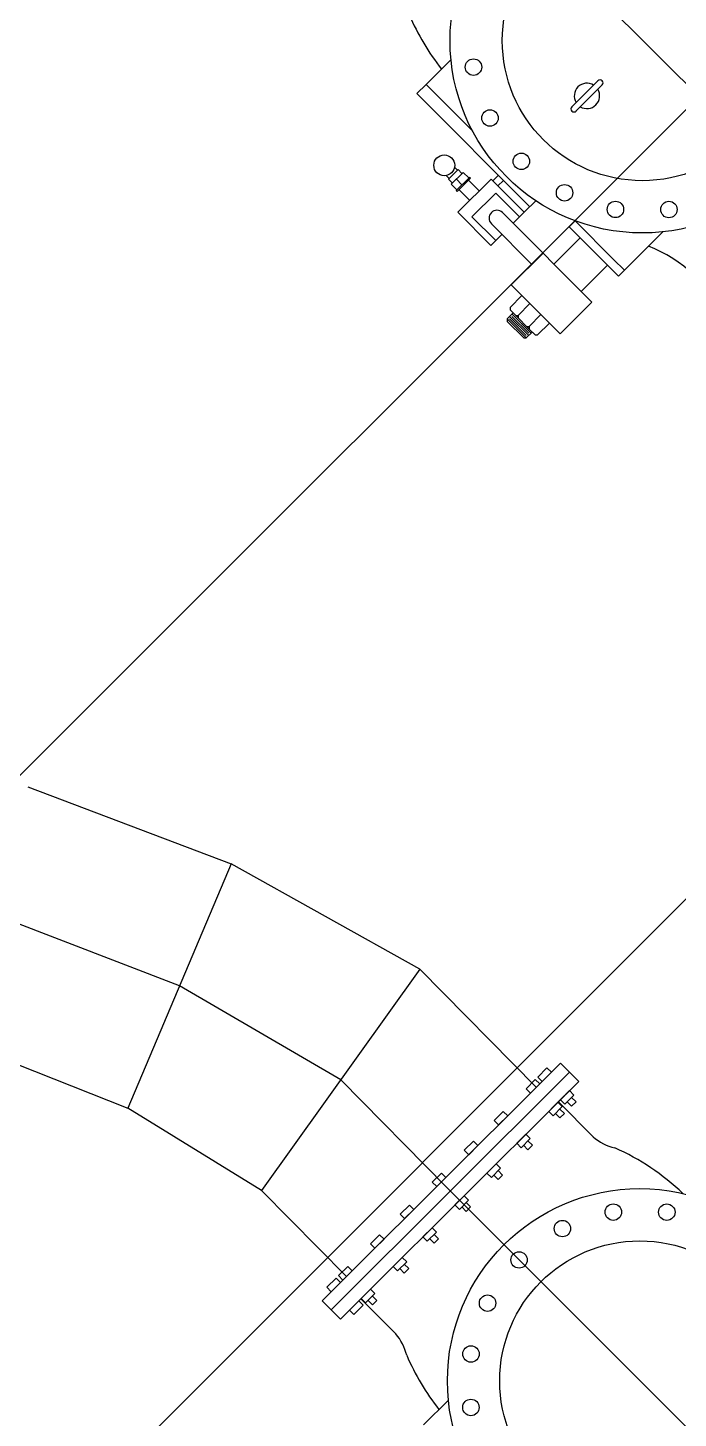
# Model space of a CAD drawing. Header units: inches. Extents: x 72602 to 350810, y -122122 to 43597.
# Drawn here: x 303208 to 304663, y 10005 to 13118 of the extents above; entities that cross this region are included whole.
import ezdxf

# ---------------------------------------------------------------- set-up
doc = ezdxf.new("R2010")
doc.units = ezdxf.units.IN
doc.header["$MEASUREMENT"] = 0
doc.layers.add('M-HVAC-EQPM-NEW', color=5, linetype='Continuous')
doc.layers.add('M-X-BKGD', color=8, linetype='Continuous')

msp = doc.modelspace()

# ---------------------------------------------------------------- hatches: boundary and pattern name
at = {"layer": 'M-HVAC-EQPM-NEW'}
h = msp.add_hatch(dxfattribs=at)
h.set_pattern_fill('ANSI31', color=1, scale=10000)
h.set_pattern_definition([(45, (143403.7, -63489.4), (-883.8835, 883.8835), [])])
h.paths.add_polyline_path([(293411, 17174.6), (308563.5, 17174.6), (308563.5, 7044.1), (293411, 7044.1)])

# ---------------------------------------------------------------- linework, layer by layer
at = {"layer": 'M-X-BKGD', "ltscale": 0.003}
for p, q in [((306801.5, 10871.6), (304150.7, 13522.5)), ((306801.5, 10871.6), (304150.7, 13522.5)), ((303547.3, 10972.9), (303158.2, 11122.9)), ((303547.3, 10972.9), (303158.2, 11122.9)), ((303908.1, 10763.1), (303547.3, 10972.9)), ((303908.1, 10763.1), (303547.3, 10972.9)), ((304144.8, 10522.5), (303908.1, 10763.1)), ((304144.8, 10522.5), (303908.1, 10763.1)), ((306795.7, 7871.6), (304144.8, 10522.5)), ((306795.7, 7871.6), (304144.8, 10522.5))]:
    msp.add_line(p, q, dxfattribs=at)
at = {"layer": 'M-X-BKGD'}
for p, q in [((304099.1, 12990.6), (304154.8, 13046.1)), ((304099.1, 12990.6), (304154.8, 13046.1)), ((304099.1, 12990.6), (304078.8, 12970.2)), ((304099.1, 12990.6), (304078.8, 12970.2)), ((304203.5, 12885.9), (304099.1, 12990.6)), ((304203.5, 12885.9), (304099.1, 12990.6)), ((304425.2, 12940.6), (304483.7, 12999)), ((304425.2, 12940.6), (304483.7, 12999)), ((304434.5, 12931.2), (304493.1, 12989.6)), ((304434.5, 12931.2), (304493.1, 12989.6)), ((304331.2, 12717.1), (304078.8, 12970.2)), ((304331.2, 12717.1), (304078.8, 12970.2)), ((304170.8, 12800), (304149.3, 12778.7)), ((304170.8, 12800), (304149.3, 12778.7)), ((304182.2, 12793.9), (304155.4, 12767.2)), ((304182.2, 12793.9), (304155.4, 12767.2)), ((304169.4, 12798.7), (304162.7, 12805.4)), ((304169.4, 12798.7), (304162.7, 12805.4)), ((304179.5, 12791.2), (304170.8, 12800)), ((304179.5, 12791.2), (304170.8, 12800)), ((304194.7, 12781.4), (304182.2, 12793.9)), ((304194.7, 12781.4), (304182.2, 12793.9)), ((304150.7, 12780), (304144, 12786.7)), ((304150.7, 12780), (304144, 12786.7)), ((304158.1, 12769.9), (304149.3, 12778.7)), ((304158.1, 12769.9), (304149.3, 12778.7)), ((304167.9, 12754.7), (304155.4, 12767.2)), ((304167.9, 12754.7), (304155.4, 12767.2)), ((304196, 12782.8), (304166.5, 12753.4)), ((304196, 12782.8), (304166.5, 12753.4)), ((304179.5, 12766.3), (304167.1, 12778.8)), ((304179.5, 12766.3), (304167.1, 12778.8)), ((304198.2, 12780.6), (304168.7, 12751.1)), ((304198.2, 12780.6), (304168.7, 12751.1)), ((304244.5, 12778.9), (304170.3, 12704.8)), ((304244.5, 12778.9), (304170.3, 12704.8)), ((304218.1, 12752.5), (304194.2, 12776.5)), ((304218.1, 12752.5), (304194.2, 12776.5)), ((304198.2, 12780.6), (304196, 12782.8)), ((304198.2, 12780.6), (304196, 12782.8)), ((304244.5, 12778.9), (304318.6, 12704.6)), ((304244.5, 12778.9), (304318.6, 12704.6)), ((304261.1, 12787.4), (304248.5, 12774.9)), ((304261.1, 12787.4), (304248.5, 12774.9)), ((304272.4, 12776.1), (304259.8, 12763.5)), ((304272.4, 12776.1), (304259.8, 12763.5)), ((304168.7, 12751.1), (304166.5, 12753.4)), ((304168.7, 12751.1), (304166.5, 12753.4)), ((304196.7, 12731.2), (304172.8, 12755.2)), ((304196.7, 12731.2), (304172.8, 12755.2)), ((304255, 12747.3), (304201.8, 12694.3)), ((304255, 12747.3), (304201.8, 12694.3)), ((304255, 12747.3), (304308.1, 12694.1)), ((304255, 12747.3), (304308.1, 12694.1)), ((304318.6, 12704.6), (304344.5, 12730.5)), ((304318.6, 12704.6), (304344.5, 12730.5)), ((304170.3, 12704.8), (304244.3, 12630.6)), ((304170.3, 12704.8), (304244.3, 12630.6)), ((304360.9, 12612.9), (304270.2, 12703.9)), ((304360.9, 12612.9), (304270.2, 12703.9)), ((304318.6, 12704.6), (304294, 12680.1)), ((304318.6, 12704.6), (304294, 12680.1)), ((304201.8, 12694.3), (304254.9, 12641.1)), ((304201.8, 12694.3), (304254.9, 12641.1)), ((304335.9, 12588), (304245.2, 12679)), ((304335.9, 12588), (304245.2, 12679)), ((304432.7, 12685.4), (304419.3, 12672)), ((304432.7, 12685.4), (304419.3, 12672)), ((304529.4, 12561.6), (304419.3, 12672)), ((304529.4, 12561.6), (304419.3, 12672)), ((304518.7, 12599.2), (304432.7, 12685.4)), ((304518.7, 12599.2), (304432.7, 12685.4)), ((304269, 12655.1), (304244.3, 12630.6)), ((304269, 12655.1), (304244.3, 12630.6)), ((304443.8, 12647.4), (304385, 12588.8)), ((304443.8, 12647.4), (304385, 12588.8)), ((304628.8, 12660.7), (304529.4, 12561.6)), ((304628.8, 12660.7), (304529.4, 12561.6)), ((304360.9, 12612.9), (304289.8, 12542)), ((304360.9, 12612.9), (304289.8, 12542)), ((304385, 12588.8), (304360.9, 12612.9)), ((304385, 12588.8), (304360.9, 12612.9)), ((304469.9, 12503.7), (304385, 12588.8)), ((304469.9, 12503.7), (304385, 12588.8)), ((304504.9, 12586.2), (304446, 12527.6)), ((304504.9, 12586.2), (304446, 12527.6)), ((304518.7, 12599.2), (304542.9, 12575)), ((304518.7, 12599.2), (304542.9, 12575)), ((304398.8, 12432.8), (304289.8, 12542)), ((304398.8, 12432.8), (304289.8, 12542)), ((304313.6, 12518.2), (304287.2, 12491.7)), ((304313.6, 12518.2), (304287.2, 12491.7)), ((304313.6, 12518.2), (304375.2, 12456.4)), ((304313.6, 12518.2), (304375.2, 12456.4)), ((304293.7, 12479.4), (304280.6, 12466.3)), ((304293.7, 12479.4), (304280.6, 12466.3)), ((304287.2, 12491.7), (304287.2, 12485.9)), ((304287.2, 12491.7), (304287.2, 12485.9)), ((304287.2, 12485.9), (304300.4, 12472.7)), ((304287.2, 12485.9), (304300.4, 12472.7)), ((304304.9, 12473.9), (304331.4, 12500.3)), ((304304.9, 12473.9), (304331.4, 12500.3)), ((304469.9, 12503.7), (304398.8, 12432.8)), ((304469.9, 12503.7), (304398.8, 12432.8)), ((304280.6, 12466.3), (304280.6, 12460.5)), ((304323.3, 12423.5), (304280.6, 12466.3)), ((304280.6, 12466.3), (304280.6, 12460.5)), ((304323.3, 12423.5), (304280.6, 12466.3)), ((304317.5, 12423.5), (304280.6, 12460.5)), ((304317.5, 12423.5), (304280.6, 12460.5)), ((304323.3, 12428.8), (304285.9, 12466.3)), ((304323.3, 12428.8), (304285.9, 12466.3)), ((304328.7, 12428.8), (304286, 12471.7)), ((304328.7, 12428.8), (304286, 12471.7)), ((304334, 12434.2), (304291.3, 12477)), ((304334, 12434.2), (304291.3, 12477)), ((304328.7, 12434.2), (304291.3, 12471.6)), ((304328.7, 12434.2), (304291.3, 12471.6)), ((304299.1, 12473.9), (304304.9, 12473.9)), ((304299.1, 12473.9), (304304.9, 12473.9)), ((304300.4, 12472.7), (304329.7, 12443.3)), ((304300.4, 12472.7), (304329.7, 12443.3)), ((304304.9, 12473.9), (304304.9, 12468.1)), ((304304.9, 12473.9), (304304.9, 12468.1)), ((304323.9, 12449.1), (304329.7, 12449.1)), ((304323.9, 12449.1), (304329.7, 12449.1)), ((304329.7, 12449.1), (304356.2, 12475.5)), ((304329.7, 12449.1), (304356.2, 12475.5)), ((304329.7, 12449.1), (304329.7, 12443.3)), ((304329.7, 12449.1), (304329.7, 12443.3)), ((304375.2, 12456.4), (304348.8, 12430)), ((304375.2, 12456.4), (304348.8, 12430)), ((304317.5, 12423.5), (304323.3, 12423.5)), ((304317.5, 12423.5), (304323.3, 12423.5)), ((304336.4, 12436.5), (304323.3, 12423.5)), ((304336.4, 12436.5), (304323.3, 12423.5)), ((304329.7, 12443.3), (304342.9, 12430)), ((304329.7, 12443.3), (304342.9, 12430)), ((304342.9, 12430), (304348.8, 12430)), ((304342.9, 12430), (304348.8, 12430)), ((303208, 11418.6), (303662.8, 11246.2)), ((303208, 11418.6), (303662.8, 11246.2)), ((303662.8, 11246.2), (303431.8, 10699.5)), ((303662.8, 11246.2), (303431.8, 10699.5)), ((304085.2, 11010.8), (303662.8, 11246.2)), ((304085.2, 11010.8), (303662.8, 11246.2)), ((304085.2, 11010.8), (303731, 10515.4)), ((304085.2, 11010.8), (303731, 10515.4)), ((304345.8, 10746.1), (304085.2, 11010.8)), ((304345.8, 10746.1), (304085.2, 11010.8)), ((303108.4, 10827.2), (303431.8, 10699.5)), ((303108.4, 10827.2), (303431.8, 10699.5)), ((304338.4, 10738.7), (304399.9, 10800.1)), ((304338.4, 10738.7), (304399.9, 10800.1)), ((304399.9, 10800.1), (304440.8, 10759.1)), ((304399.9, 10800.1), (304440.8, 10759.1)), ((304420.4, 10779.6), (303887, 10247.7)), ((304420.4, 10779.6), (303887, 10247.7)), ((304369.6, 10789.5), (304349.1, 10769)), ((304369.6, 10789.5), (304349.1, 10769)), ((304349.1, 10769), (304358.9, 10759.2)), ((304349.1, 10769), (304358.9, 10759.2)), ((304358.9, 10759.2), (304379.4, 10779.6)), ((304358.9, 10759.2), (304379.4, 10779.6)), ((304379.4, 10779.6), (304369.6, 10789.5)), ((304379.4, 10779.6), (304369.6, 10789.5)), ((304353.3, 10753.6), (303928.1, 10329.5)), ((304353.3, 10753.6), (303928.1, 10329.5)), ((304343.5, 10763.5), (304323, 10743)), ((304343.5, 10763.5), (304323, 10743)), ((304323, 10743), (304332.8, 10733.2)), ((304323, 10743), (304332.8, 10733.2)), ((304332.8, 10733.2), (304353.3, 10753.6)), ((304332.8, 10733.2), (304353.3, 10753.6)), ((304353.3, 10753.6), (304343.5, 10763.5)), ((304353.3, 10753.6), (304343.5, 10763.5)), ((304440.8, 10759.1), (304379.3, 10697.7)), ((304440.8, 10759.1), (304379.3, 10697.7)), ((304399.8, 10718.2), (304420.3, 10738.6)), ((304399.8, 10718.2), (304420.3, 10738.6)), ((304420.3, 10738.6), (304430.1, 10728.8)), ((304420.3, 10738.6), (304430.1, 10728.8)), ((304399.8, 10718.2), (303969, 10288.5)), ((304399.8, 10718.2), (303969, 10288.5)), ((304373.7, 10692.2), (304394.2, 10712.6)), ((304373.7, 10692.2), (304394.2, 10712.6)), ((304373.7, 10692.2), (304394.2, 10712.6)), ((304373.7, 10692.2), (304394.2, 10712.6)), ((304394.2, 10712.6), (304404, 10702.8)), ((304394.2, 10712.6), (304404, 10702.8)), ((304394.2, 10712.6), (304404, 10702.8)), ((304394.2, 10712.6), (304404, 10702.8)), ((304473.1, 10635.2), (304395.1, 10713.5)), ((304473.1, 10635.2), (304395.1, 10713.5)), ((304409.6, 10708.3), (304399.8, 10718.2)), ((304409.6, 10708.3), (304399.8, 10718.2)), ((304430.1, 10728.8), (304409.6, 10708.3)), ((304430.1, 10728.8), (304409.6, 10708.3)), ((304424.8, 10703.8), (304415, 10713.7)), ((304424.8, 10703.8), (304415, 10713.7)), ((304424.8, 10723.5), (304434.6, 10713.6)), ((304424.8, 10723.5), (304434.6, 10713.6)), ((304434.6, 10713.6), (304424.8, 10703.8)), ((304434.6, 10713.6), (304424.8, 10703.8)), ((303731, 10515.4), (303431.8, 10699.5)), ((303731, 10515.4), (303431.8, 10699.5)), ((304271.9, 10692), (304251.4, 10671.6)), ((304271.9, 10692), (304251.4, 10671.6)), ((304271.9, 10692), (304251.4, 10671.6)), ((304271.9, 10692), (304251.4, 10671.6)), ((304261.2, 10661.7), (304281.7, 10682.2)), ((304261.2, 10661.7), (304281.7, 10682.2)), ((304261.2, 10661.7), (304281.7, 10682.2)), ((304261.2, 10661.7), (304281.7, 10682.2)), ((304281.7, 10682.2), (304271.9, 10692)), ((304281.7, 10682.2), (304271.9, 10692)), ((304281.7, 10682.2), (304271.9, 10692)), ((304281.7, 10682.2), (304271.9, 10692)), ((304383.5, 10682.3), (304373.7, 10692.2)), ((304383.5, 10682.3), (304373.7, 10692.2)), ((304383.5, 10682.3), (304373.7, 10692.2)), ((304383.5, 10682.3), (304373.7, 10692.2)), ((304404, 10702.8), (304383.5, 10682.3)), ((304404, 10702.8), (304383.5, 10682.3)), ((304404, 10702.8), (304383.5, 10682.3)), ((304404, 10702.8), (304383.5, 10682.3)), ((304398.7, 10677.8), (304388.9, 10687.6)), ((304398.7, 10677.8), (304388.9, 10687.6)), ((304398.7, 10697.4), (304408.5, 10687.6)), ((304398.7, 10697.4), (304408.5, 10687.6)), ((304408.5, 10687.6), (304398.7, 10677.8)), ((304408.5, 10687.6), (304398.7, 10677.8)), ((304251.4, 10671.6), (304261.2, 10661.7)), ((304251.4, 10671.6), (304261.2, 10661.7)), ((304251.4, 10671.6), (304261.2, 10661.7)), ((304251.4, 10671.6), (304261.2, 10661.7)), ((304205.2, 10625.5), (304184.7, 10605.1)), ((304205.2, 10625.5), (304184.7, 10605.1)), ((304205.2, 10625.5), (304184.7, 10605.1)), ((304205.2, 10625.5), (304184.7, 10605.1)), ((304194.5, 10595.2), (304215, 10615.7)), ((304194.5, 10595.2), (304215, 10615.7)), ((304194.5, 10595.2), (304215, 10615.7)), ((304194.5, 10595.2), (304215, 10615.7)), ((304215, 10615.7), (304205.2, 10625.5)), ((304215, 10615.7), (304205.2, 10625.5)), ((304215, 10615.7), (304205.2, 10625.5)), ((304215, 10615.7), (304205.2, 10625.5)), ((304302.1, 10620.7), (304322.6, 10641.2)), ((304302.1, 10620.7), (304322.6, 10641.2)), ((304302.1, 10620.7), (304322.6, 10641.2)), ((304302.1, 10620.7), (304322.6, 10641.2)), ((304311.9, 10610.9), (304302.1, 10620.7)), ((304311.9, 10610.9), (304302.1, 10620.7)), ((304311.9, 10610.9), (304302.1, 10620.7)), ((304311.9, 10610.9), (304302.1, 10620.7)), ((304332.4, 10631.3), (304311.9, 10610.9)), ((304332.4, 10631.3), (304311.9, 10610.9)), ((304332.4, 10631.3), (304311.9, 10610.9)), ((304332.4, 10631.3), (304311.9, 10610.9)), ((304327, 10606.4), (304317.2, 10616.2)), ((304327, 10606.4), (304317.2, 10616.2)), ((304327, 10606.4), (304317.2, 10616.2)), ((304327, 10606.4), (304317.2, 10616.2)), ((304322.6, 10641.2), (304332.4, 10631.3)), ((304322.6, 10641.2), (304332.4, 10631.3)), ((304322.6, 10641.2), (304332.4, 10631.3)), ((304322.6, 10641.2), (304332.4, 10631.3)), ((304336.9, 10616.2), (304327, 10606.4)), ((304336.9, 10616.2), (304327, 10606.4)), ((304336.9, 10616.2), (304327, 10606.4)), ((304336.9, 10616.2), (304327, 10606.4)), ((304327.1, 10626), (304336.9, 10616.2)), ((304327.1, 10626), (304336.9, 10616.2)), ((304327.1, 10626), (304336.9, 10616.2)), ((304327.1, 10626), (304336.9, 10616.2)), ((304184.7, 10605.1), (304194.5, 10595.2)), ((304184.7, 10605.1), (304194.5, 10595.2)), ((304184.7, 10605.1), (304194.5, 10595.2)), ((304184.7, 10605.1), (304194.5, 10595.2)), ((304133.5, 10554.1), (304113, 10533.6)), ((304133.5, 10554.1), (304113, 10533.6)), ((304133.5, 10554.1), (304113, 10533.6)), ((304133.5, 10554.1), (304113, 10533.6)), ((304143.4, 10544.2), (304133.5, 10554.1)), ((304143.4, 10544.2), (304133.5, 10554.1)), ((304143.4, 10544.2), (304133.5, 10554.1)), ((304143.4, 10544.2), (304133.5, 10554.1)), ((304235.4, 10554.2), (304255.9, 10574.7)), ((304235.4, 10554.2), (304255.9, 10574.7)), ((304235.4, 10554.2), (304255.9, 10574.7)), ((304235.4, 10554.2), (304255.9, 10574.7)), ((304245.2, 10544.4), (304235.4, 10554.2)), ((304245.2, 10544.4), (304235.4, 10554.2)), ((304245.2, 10544.4), (304235.4, 10554.2)), ((304245.2, 10544.4), (304235.4, 10554.2)), ((304265.7, 10564.8), (304245.2, 10544.4)), ((304265.7, 10564.8), (304245.2, 10544.4)), ((304265.7, 10564.8), (304245.2, 10544.4)), ((304265.7, 10564.8), (304245.2, 10544.4)), ((304255.9, 10574.7), (304265.7, 10564.8)), ((304255.9, 10574.7), (304265.7, 10564.8)), ((304255.9, 10574.7), (304265.7, 10564.8)), ((304255.9, 10574.7), (304265.7, 10564.8)), ((304260.4, 10559.5), (304270.2, 10549.7)), ((304260.4, 10559.5), (304270.2, 10549.7)), ((304260.4, 10559.5), (304270.2, 10549.7)), ((304260.4, 10559.5), (304270.2, 10549.7)), ((304113, 10533.6), (304122.9, 10523.8)), ((304113, 10533.6), (304122.9, 10523.8)), ((304113, 10533.6), (304122.9, 10523.8)), ((304113, 10533.6), (304122.9, 10523.8)), ((304122.9, 10523.8), (304143.4, 10544.2)), ((304122.9, 10523.8), (304143.4, 10544.2)), ((304122.9, 10523.8), (304143.4, 10544.2)), ((304122.9, 10523.8), (304143.4, 10544.2)), ((304260.3, 10539.8), (304250.5, 10549.7)), ((304260.3, 10539.8), (304250.5, 10549.7)), ((304260.3, 10539.8), (304250.5, 10549.7)), ((304260.3, 10539.8), (304250.5, 10549.7)), ((304270.2, 10549.7), (304260.3, 10539.8)), ((304270.2, 10549.7), (304260.3, 10539.8)), ((304270.2, 10549.7), (304260.3, 10539.8)), ((304270.2, 10549.7), (304260.3, 10539.8)), ((303920.9, 10322.4), (303731, 10515.4)), ((303920.9, 10322.4), (303731, 10515.4)), ((304163.8, 10482.8), (304184.3, 10503.2)), ((304163.8, 10482.8), (304184.3, 10503.2)), ((304163.8, 10482.8), (304184.3, 10503.2)), ((304163.8, 10482.8), (304184.3, 10503.2)), ((304194.1, 10493.4), (304173.6, 10472.9)), ((304194.1, 10493.4), (304173.6, 10472.9)), ((304194.1, 10493.4), (304173.6, 10472.9)), ((304194.1, 10493.4), (304173.6, 10472.9)), ((304184.3, 10503.2), (304194.1, 10493.4)), ((304184.3, 10503.2), (304194.1, 10493.4)), ((304184.3, 10503.2), (304194.1, 10493.4)), ((304184.3, 10503.2), (304194.1, 10493.4)), ((304188.7, 10488.1), (304198.6, 10478.2)), ((304188.7, 10488.1), (304198.6, 10478.2)), ((304188.7, 10488.1), (304198.6, 10478.2)), ((304188.7, 10488.1), (304198.6, 10478.2)), ((304041.4, 10462.2), (304061.9, 10482.6)), ((304041.4, 10462.2), (304061.9, 10482.6)), ((304041.4, 10462.2), (304061.9, 10482.6)), ((304041.4, 10462.2), (304061.9, 10482.6)), ((304051.2, 10452.3), (304041.4, 10462.2)), ((304051.2, 10452.3), (304041.4, 10462.2)), ((304051.2, 10452.3), (304041.4, 10462.2)), ((304051.2, 10452.3), (304041.4, 10462.2)), ((304071.7, 10472.8), (304051.2, 10452.3)), ((304071.7, 10472.8), (304051.2, 10452.3)), ((304071.7, 10472.8), (304051.2, 10452.3)), ((304071.7, 10472.8), (304051.2, 10452.3)), ((304061.9, 10482.6), (304071.7, 10472.8)), ((304061.9, 10482.6), (304071.7, 10472.8)), ((304061.9, 10482.6), (304071.7, 10472.8)), ((304061.9, 10482.6), (304071.7, 10472.8)), ((304173.6, 10472.9), (304163.8, 10482.8)), ((304173.6, 10472.9), (304163.8, 10482.8)), ((304173.6, 10472.9), (304163.8, 10482.8)), ((304173.6, 10472.9), (304163.8, 10482.8)), ((304188.7, 10468.4), (304178.9, 10478.2)), ((304188.7, 10468.4), (304178.9, 10478.2)), ((304188.7, 10468.4), (304178.9, 10478.2)), ((304188.7, 10468.4), (304178.9, 10478.2)), ((304198.6, 10478.2), (304188.7, 10468.4)), ((304198.6, 10478.2), (304188.7, 10468.4)), ((304198.6, 10478.2), (304188.7, 10468.4)), ((304198.6, 10478.2), (304188.7, 10468.4)), ((304112.6, 10431.8), (304092.1, 10411.3)), ((304112.6, 10431.8), (304092.1, 10411.3)), ((304112.6, 10431.8), (304092.1, 10411.3)), ((304112.6, 10431.8), (304092.1, 10411.3)), ((304122.4, 10421.9), (304112.6, 10431.8)), ((304122.4, 10421.9), (304112.6, 10431.8)), ((304122.4, 10421.9), (304112.6, 10431.8)), ((304122.4, 10421.9), (304112.6, 10431.8)), ((303974.7, 10395.7), (303995.2, 10416.1)), ((303974.7, 10395.7), (303995.2, 10416.1)), ((303974.7, 10395.7), (303995.2, 10416.1)), ((303974.7, 10395.7), (303995.2, 10416.1)), ((303984.5, 10385.8), (303974.7, 10395.7)), ((303984.5, 10385.8), (303974.7, 10395.7)), ((303984.5, 10385.8), (303974.7, 10395.7)), ((303984.5, 10385.8), (303974.7, 10395.7)), ((304005, 10406.3), (303984.5, 10385.8)), ((304005, 10406.3), (303984.5, 10385.8)), ((304005, 10406.3), (303984.5, 10385.8)), ((304005, 10406.3), (303984.5, 10385.8)), ((303995.2, 10416.1), (304005, 10406.3)), ((303995.2, 10416.1), (304005, 10406.3)), ((303995.2, 10416.1), (304005, 10406.3)), ((303995.2, 10416.1), (304005, 10406.3)), ((304092.1, 10411.3), (304101.9, 10401.5)), ((304092.1, 10411.3), (304101.9, 10401.5)), ((304092.1, 10411.3), (304101.9, 10401.5)), ((304092.1, 10411.3), (304101.9, 10401.5)), ((304101.9, 10401.5), (304122.4, 10421.9)), ((304101.9, 10401.5), (304122.4, 10421.9)), ((304101.9, 10401.5), (304122.4, 10421.9)), ((304101.9, 10401.5), (304122.4, 10421.9)), ((304107.3, 10406.8), (304117.1, 10397)), ((304107.3, 10406.8), (304117.1, 10397)), ((304107.3, 10406.8), (304117.1, 10397)), ((304107.3, 10406.8), (304117.1, 10397)), ((304126.9, 10406.8), (304117.1, 10416.6)), ((304126.9, 10406.8), (304117.1, 10416.6)), ((304126.9, 10406.8), (304117.1, 10416.6)), ((304126.9, 10406.8), (304117.1, 10416.6)), ((304117.1, 10397), (304126.9, 10406.8)), ((304117.1, 10397), (304126.9, 10406.8)), ((304117.1, 10397), (304126.9, 10406.8)), ((304117.1, 10397), (304126.9, 10406.8)), ((304045.9, 10365.3), (304025.4, 10344.8)), ((304045.9, 10365.3), (304025.4, 10344.8)), ((304045.9, 10365.3), (304025.4, 10344.8)), ((304045.9, 10365.3), (304025.4, 10344.8)), ((304055.7, 10355.4), (304045.9, 10365.3)), ((304055.7, 10355.4), (304045.9, 10365.3)), ((304055.7, 10355.4), (304045.9, 10365.3)), ((304055.7, 10355.4), (304045.9, 10365.3)), ((303923.8, 10344.9), (303903.3, 10324.5)), ((303923.8, 10344.9), (303903.3, 10324.5)), ((303923.8, 10344.9), (303903.3, 10324.5)), ((303923.8, 10344.9), (303903.3, 10324.5)), ((303913.2, 10314.7), (303933.7, 10335.1)), ((303913.2, 10314.7), (303933.7, 10335.1)), ((303913.2, 10314.7), (303933.7, 10335.1)), ((303913.2, 10314.7), (303933.7, 10335.1)), ((303933.7, 10335.1), (303923.8, 10344.9)), ((303933.7, 10335.1), (303923.8, 10344.9)), ((303933.7, 10335.1), (303923.8, 10344.9)), ((303933.7, 10335.1), (303923.8, 10344.9)), ((304025.4, 10344.8), (304035.2, 10335)), ((304025.4, 10344.8), (304035.2, 10335)), ((304025.4, 10344.8), (304035.2, 10335)), ((304025.4, 10344.8), (304035.2, 10335)), ((304035.2, 10335), (304055.7, 10355.4)), ((304035.2, 10335), (304055.7, 10355.4)), ((304035.2, 10335), (304055.7, 10355.4)), ((304035.2, 10335), (304055.7, 10355.4)), ((304040.6, 10340.3), (304050.4, 10330.4)), ((304040.6, 10340.3), (304050.4, 10330.4)), ((304040.6, 10340.3), (304050.4, 10330.4)), ((304040.6, 10340.3), (304050.4, 10330.4)), ((304060.2, 10340.3), (304050.4, 10350.1)), ((304060.2, 10340.3), (304050.4, 10350.1)), ((304060.2, 10340.3), (304050.4, 10350.1)), ((304060.2, 10340.3), (304050.4, 10350.1)), ((304050.4, 10330.4), (304060.2, 10340.3)), ((304050.4, 10330.4), (304060.2, 10340.3)), ((304050.4, 10330.4), (304060.2, 10340.3)), ((304050.4, 10330.4), (304060.2, 10340.3)), ((303928.1, 10329.5), (303866.6, 10268.2)), ((303928.1, 10329.5), (303866.6, 10268.2)), ((303897.7, 10318.9), (303877.2, 10298.5)), ((303897.7, 10318.9), (303877.2, 10298.5)), ((303897.7, 10318.9), (303877.2, 10298.5)), ((303897.7, 10318.9), (303877.2, 10298.5)), ((303887.1, 10288.6), (303907.6, 10309.1)), ((303887.1, 10288.6), (303907.6, 10309.1)), ((303887.1, 10288.6), (303907.6, 10309.1)), ((303887.1, 10288.6), (303907.6, 10309.1)), ((303907.6, 10309.1), (303897.7, 10318.9)), ((303907.6, 10309.1), (303897.7, 10318.9)), ((303907.6, 10309.1), (303897.7, 10318.9)), ((303907.6, 10309.1), (303897.7, 10318.9)), ((303903.3, 10324.5), (303913.2, 10314.7)), ((303903.3, 10324.5), (303913.2, 10314.7)), ((303903.3, 10324.5), (303913.2, 10314.7)), ((303903.3, 10324.5), (303913.2, 10314.7)), ((303877.2, 10298.5), (303887.1, 10288.6)), ((303877.2, 10298.5), (303887.1, 10288.6)), ((303877.2, 10298.5), (303887.1, 10288.6)), ((303877.2, 10298.5), (303887.1, 10288.6)), ((303907.4, 10227.2), (303969, 10288.5)), ((303907.4, 10227.2), (303969, 10288.5)), ((304031.2, 10194.5), (303953.2, 10272.8)), ((304031.2, 10194.5), (303953.2, 10272.8)), ((303954, 10273.6), (303974.6, 10294.1)), ((303954, 10273.6), (303974.6, 10294.1)), ((303954, 10273.6), (303974.6, 10294.1)), ((303954, 10273.6), (303974.6, 10294.1)), ((303963.9, 10263.8), (303954, 10273.6)), ((303963.9, 10263.8), (303954, 10273.6)), ((303963.9, 10263.8), (303954, 10273.6)), ((303963.9, 10263.8), (303954, 10273.6)), ((303984.4, 10284.3), (303963.9, 10263.8)), ((303984.4, 10284.3), (303963.9, 10263.8)), ((303984.4, 10284.3), (303963.9, 10263.8)), ((303984.4, 10284.3), (303963.9, 10263.8)), ((303974.6, 10294.1), (303984.4, 10284.3)), ((303974.6, 10294.1), (303984.4, 10284.3)), ((303974.6, 10294.1), (303984.4, 10284.3)), ((303974.6, 10294.1), (303984.4, 10284.3)), ((303979, 10278.9), (303988.9, 10269.1)), ((303979, 10278.9), (303988.9, 10269.1)), ((303979, 10278.9), (303988.9, 10269.1)), ((303979, 10278.9), (303988.9, 10269.1)), ((303866.6, 10268.2), (303907.4, 10227.2)), ((303866.6, 10268.2), (303907.4, 10227.2)), ((303928, 10247.6), (303948.5, 10268.1)), ((303928, 10247.6), (303948.5, 10268.1)), ((303928, 10247.6), (303948.5, 10268.1)), ((303928, 10247.6), (303948.5, 10268.1)), ((303937.8, 10237.8), (303928, 10247.6)), ((303937.8, 10237.8), (303928, 10247.6)), ((303937.8, 10237.8), (303928, 10247.6)), ((303937.8, 10237.8), (303928, 10247.6)), ((303958.3, 10258.2), (303937.8, 10237.8)), ((303958.3, 10258.2), (303937.8, 10237.8)), ((303958.3, 10258.2), (303937.8, 10237.8)), ((303958.3, 10258.2), (303937.8, 10237.8)), ((303948.5, 10268.1), (303958.3, 10258.2)), ((303948.5, 10268.1), (303958.3, 10258.2)), ((303948.5, 10268.1), (303958.3, 10258.2)), ((303948.5, 10268.1), (303958.3, 10258.2)), ((303979, 10259.3), (303969.2, 10269.1)), ((303979, 10259.3), (303969.2, 10269.1)), ((303979, 10259.3), (303969.2, 10269.1)), ((303979, 10259.3), (303969.2, 10269.1)), ((303988.9, 10269.1), (303979, 10259.3)), ((303988.9, 10269.1), (303979, 10259.3)), ((303988.9, 10269.1), (303979, 10259.3)), ((303988.9, 10269.1), (303979, 10259.3)), ((304093.3, 9990.6), (304149, 10046.1)), ((304093.3, 9990.6), (304149, 10046.1))]:
    msp.add_line(p, q, dxfattribs=at)
for centre, radius in [((304583.2, 13088.8), 430.5), ((304583.2, 13088.8), 430.5), ((304583.2, 13088.8), 313.5), ((304583.2, 13088.8), 313.5), ((304205.2, 13029.5), 18.4), ((304205.2, 13029.5), 18.4), ((304242.1, 12915.6), 18.4), ((304242.1, 12915.6), 18.4), ((304139.8, 12809.7), 23.3), ((304139.8, 12809.7), 23.3), ((304312.3, 12818.6), 18.4), ((304312.3, 12818.6), 18.4), ((304409, 12748.2), 18.4), ((304409, 12748.2), 18.4), ((304522.8, 12711), 18.4), ((304522.8, 12711), 18.4), ((304642.5, 12710.8), 18.4), ((304642.5, 12710.8), 18.4), ((304577.4, 10088.8), 430.5), ((304577.4, 10088.8), 430.5), ((304518, 10466.7), 18.4), ((304518, 10466.7), 18.4), ((304637.7, 10466.6), 18.4), ((304637.7, 10466.6), 18.4), ((304404.2, 10429.9), 18.4), ((304404.2, 10429.9), 18.4), ((304577.4, 10088.8), 313.5), ((304577.4, 10088.8), 313.5), ((304307.2, 10359.7), 18.4), ((304307.2, 10359.7), 18.4), ((304236.7, 10262.9), 18.4), ((304236.7, 10262.9), 18.4), ((304199.6, 10149.2), 18.4), ((304199.6, 10149.2), 18.4), ((304199.4, 10029.5), 18.4), ((304199.4, 10029.5), 18.4)]:
    msp.add_circle(centre, radius, dxfattribs=at)
for centre, radius, start, end in [((304562.2, 13361.7), 544.9, 203.2983, 218.1619), ((304562.2, 13361.7), 544.9, 203.2983, 218.1619), ((304459.1, 12965.1), 28.4, 58.4383, 211.4034), ((304459.1, 12965.1), 28.4, 58.4383, 211.4034), ((304459.1, 12965.1), 28.4, 238.4383, 31.4034), ((304459.1, 12965.1), 28.4, 238.4383, 31.4034), ((304488.4, 12994.3), 6.64, 314.9209, 134.9209), ((304488.4, 12994.3), 6.64, 314.9209, 134.9209), ((304429.9, 12935.9), 6.64, 134.9209, 314.9209), ((304429.9, 12935.9), 6.64, 134.9209, 314.9209), ((304257.7, 12691.5), 17.7, 44.9209, 224.9209), ((304257.7, 12691.5), 17.7, 44.9209, 224.9209), ((304493, 12353.5), 294, 22.0948, 69.3694), ((304493, 12353.5), 294, 22.0948, 69.3694), ((304546, 10717.7), 110, 228.538, 257.0875), ((304546, 10717.7), 110, 228.538, 257.0875), ((304306.7, 10126.1), 529.8, 46.1915, 66.0954), ((304306.7, 10126.1), 529.8, 46.1915, 66.0954), ((303930, 10112.4), 130.4, 15.0196, 39.0383), ((303930, 10112.4), 130.4, 15.0196, 39.0383), ((304556.3, 10361.7), 544.9, 203.2983, 218.1619), ((304556.3, 10361.7), 544.9, 203.2983, 218.1619)]:
    msp.add_arc(centre, radius, start, end, dxfattribs=at)

doc.saveas('drawing.dxf')
